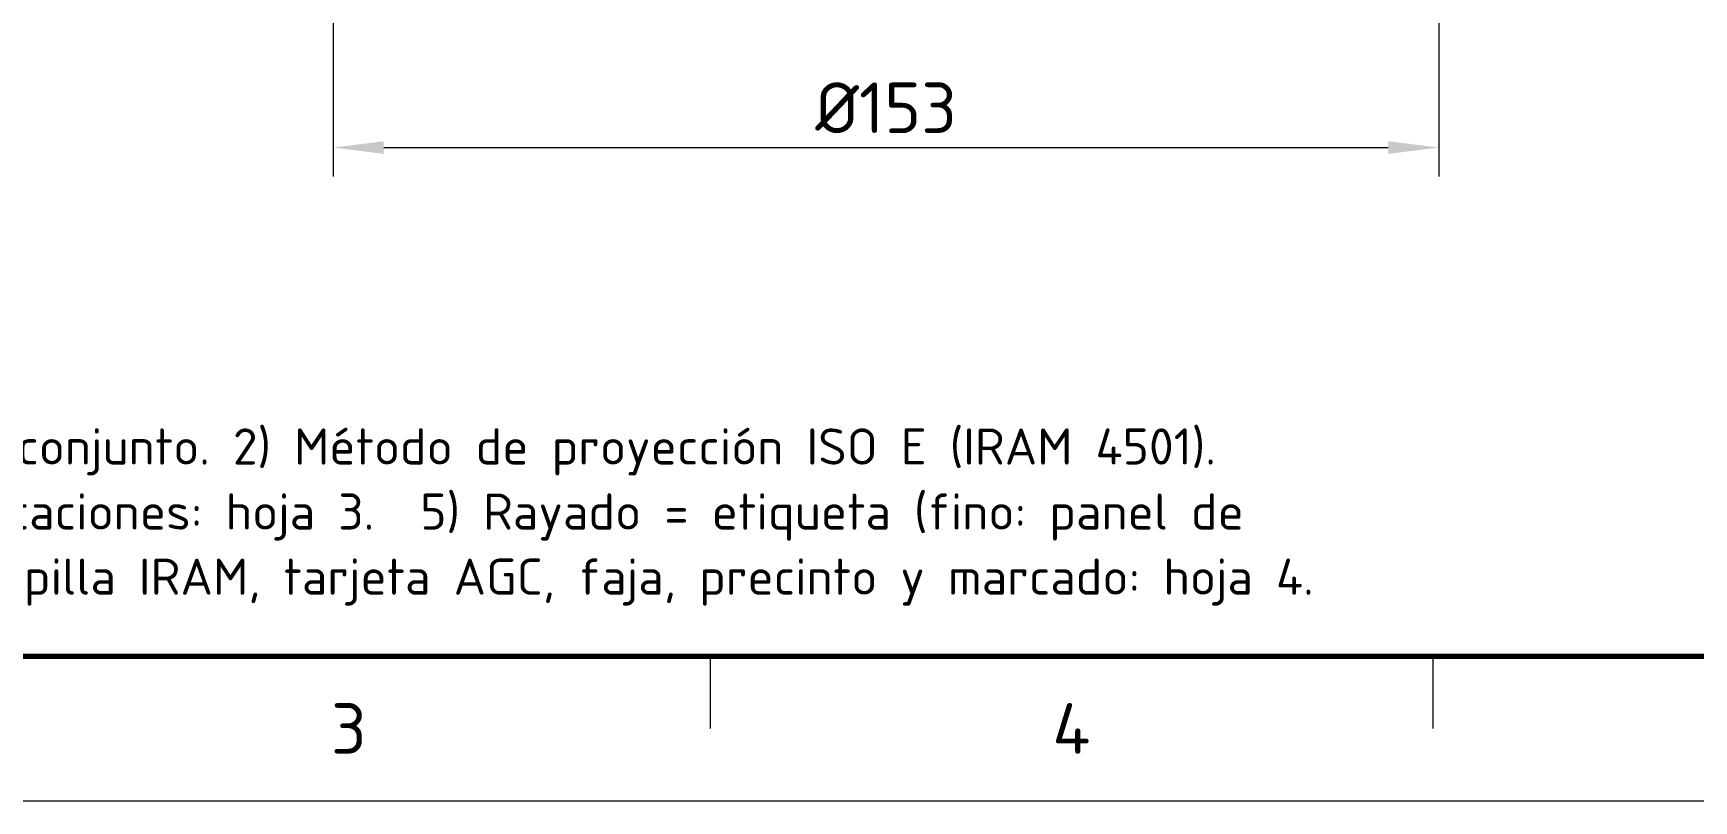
# Model space of a CAD drawing. Header units: millimetres. Extents: x 0 to 2382, y 0 to 420.
# Drawn here: x 100.2 to 215.1, y 0 to 53.1 of the extents above; entities that cross this region are included whole.
import ezdxf
from ezdxf.enums import TextEntityAlignment as Align

# ---------------------------------------------------------------- set-up
doc = ezdxf.new("R2010")
doc.units = ezdxf.units.MM
for name, color, linetype, lineweight in [('04-COTA', 3, 'CONTINUOUS', 18), ('06-TEXTO', 7, 'CONTINUOUS', 25), ('07-RECUADRO', 7, 'CONTINUOUS', 70), ('08-FINA', 5, 'CONTINUOUS', 18)]:
    doc.layers.add(name, color=color, linetype=linetype, lineweight=lineweight)
doc.styles.add('ISO3098', font='isocpeur.ttf')
doc.dimstyles.new('FLAMA-IRAM', dxfattribs={"dimtxt": 3.5, "dimasz": 3.5, "dimexe": 2, "dimexo": 1.5, "dimgap": 1, "dimtad": 1, "dimdec": 1, "dimtxsty": 'ISO3098', "dimblk": 'IRAM_FLECHA', "dimblk1": 'IRAM_FLECHA', "dimblk2": 'IRAM_FLECHA', "dimcen": 2.5, "dimclrd": 256, "dimclre": 256, "dimclrt": 256, "dimazin": 3, "dimtfac": 1, "dimtmove": 0, "dimatfit": 3, "dimlwd": 18, "dimlwe": 18})

# ---------------------------------------------------------------- blocks, each defined once
blk = doc.blocks.new('IRAM_FLECHA')
blk.add_solid([(0, 0), (-1, 0.125), (-1, -0.125)])

msp = doc.modelspace()

# ---------------------------------------------------------------- linework, layer by layer
at = {"layer": '07-RECUADRO'}
msp.add_lwpolyline([(25, 10), (584, 10), (584, 410), (25, 410)], close=True, dxfattribs=at)
at = {"layer": '08-FINA'}
for p, q in [((147, 10), (147, 5)), ((197, 10), (197, 5))]:
    msp.add_line(p, q, dxfattribs=at)
msp.add_lwpolyline([(0, 0), (594, 0), (594, 420), (0, 420)], close=True, dxfattribs=at)

# ---------------------------------------------------------------- texts
at = {"layer": '06-TEXTO', "style": 'ISO3098'}
for s, p in [('NOTAS: 1) Cotas en mm, medidas reales del conjunto. 2) Método de proyección ISO E (IRAM 4501).', (29, 22.5)), ('3) Corte A-A y detalles: hoja 2.  4) Especificaciones: hoja 3.  5) Rayado = etiqueta (fino: panel de', (29, 18)), ('instrucciones 108°; ancho: alas); oblea, estampilla IRAM, tarjeta AGC, faja, precinto y marcado: hoja 4.', (29, 13.5))]:
    msp.add_text(s, height=2.5, dxfattribs=at).set_placement(p, align=Align.BOTTOM_LEFT)
for s, p in [('3', (122, 5)), ('4', (172, 5))]:
    msp.add_text(s, height=3.5, dxfattribs=at).set_placement(p, align=Align.MIDDLE_CENTER)

# ---------------------------------------------------------------- dimensions: what is measured, and where the dimension line sits
at = {"layer": '04-COTA'}
msp.add_linear_dim(base=(120.922, 45.174), p1=(120.922, 94.323), p2=(197.422, 94.323), dimstyle='FLAMA-IRAM', override={"dimlfac": 2, "dimpost": '%%c<>'}, dxfattribs=at).render()

doc.saveas('drawing.dxf')
